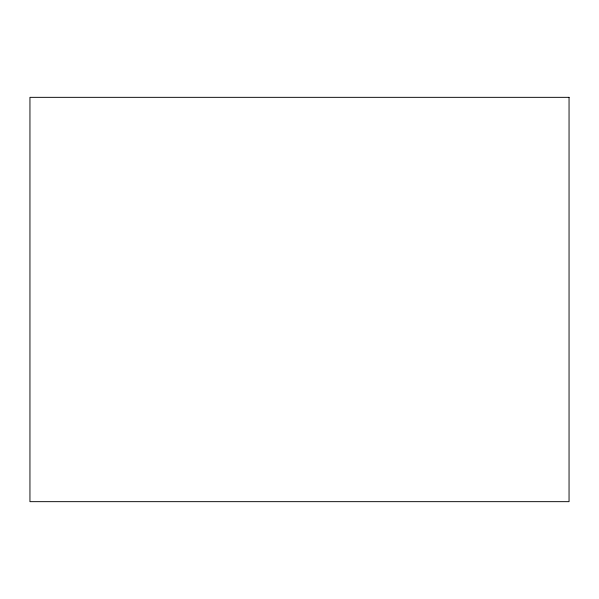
<?xml version="1.0" encoding="UTF-8"?>
<svg xmlns="http://www.w3.org/2000/svg" width="599" height="599" viewBox="0 0 599 599"><rect width="100%" height="100%" fill="white"/><g stroke="black" fill="none" stroke-linecap="round" stroke-linejoin="round"><path stroke-width="0.9" d="M569.05 97.338L29.95 97.338L29.95 501.663L569.05 501.663L569.05 97.338"/></g></svg>
